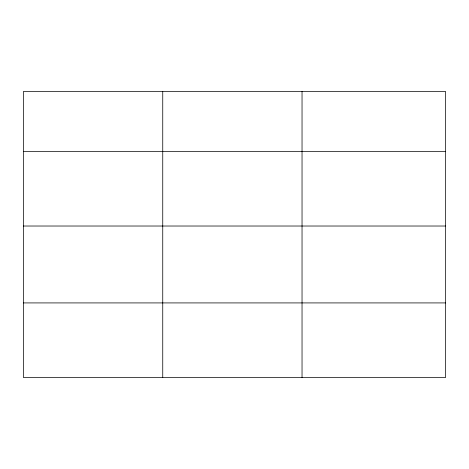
<?xml version="1.0" encoding="UTF-8"?>
<svg xmlns="http://www.w3.org/2000/svg" width="469" height="469" viewBox="0 0 469 469"><rect width="100%" height="100%" fill="white"/><g stroke="black" fill="none" stroke-linecap="round" stroke-linejoin="round"><path stroke-width="0.7" d="M445.55 226.023L445.55 91.449L23.45 91.449L23.45 377.551L445.55 377.551L445.55 226.023L23.45 226.023M23.45 151.393L445.55 151.393M23.45 302.921L445.55 302.921M302.036 91.449L302.036 377.551M162.743 91.449L162.743 377.551"/></g></svg>
